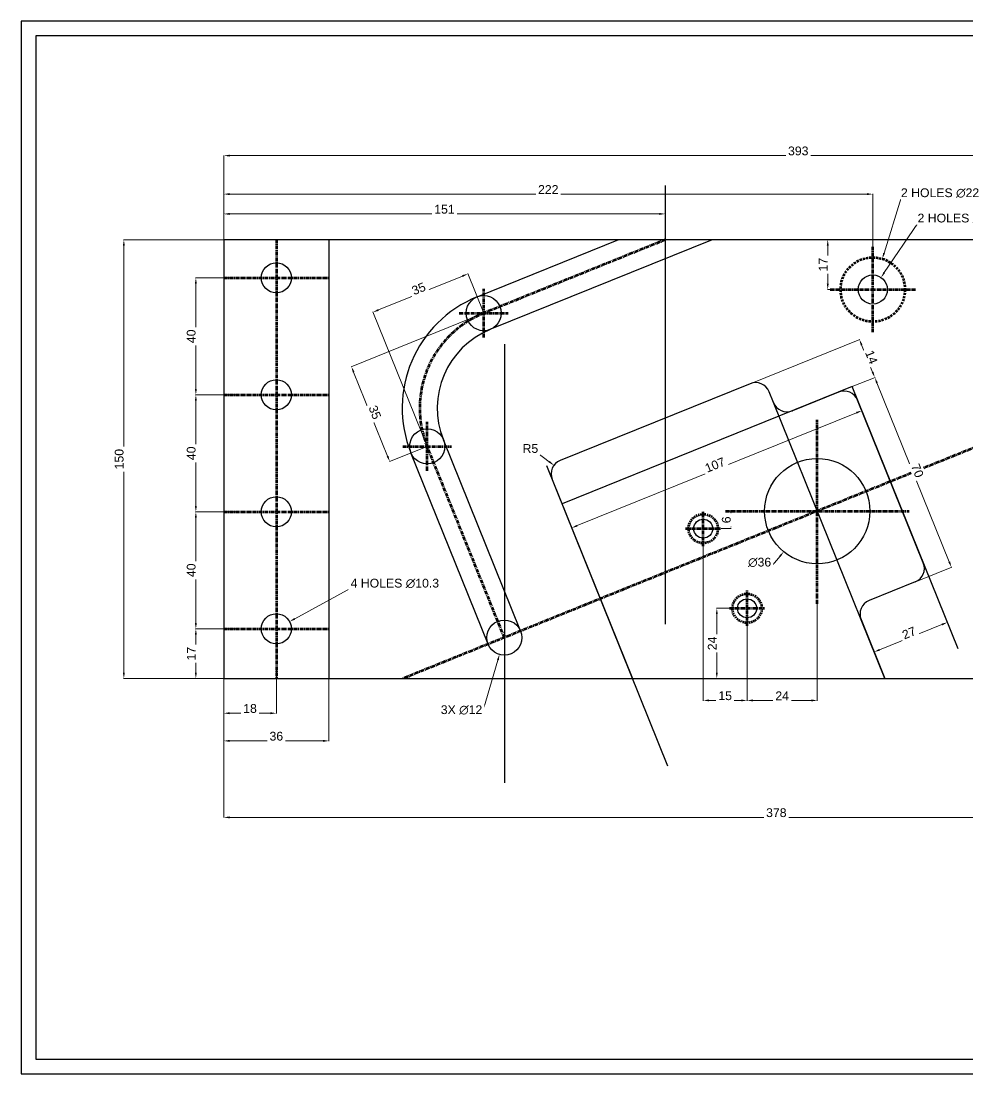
# Model space of a CAD drawing. Header units: millimetres. Extents: x -69 to 541, y -135 to 225.
# Drawn here: x -69.3 to 254.5, y -135.2 to 224.8 of the extents above; entities that cross this region are included whole.
import ezdxf

# ---------------------------------------------------------------- set-up
doc = ezdxf.new("R2010")
doc.units = ezdxf.units.MM
doc.header["$MEASUREMENT"] = 0
doc.linetypes.add('CENTER', pattern=[2, 1.25, -0.25, 0.25, -0.25])
doc.linetypes.add('HIDDEN', pattern=[0.375, 0.25, -0.125])
for name, color, linetype, lineweight in [('AM_5', 3, 'Continuous', 15), ('centerline', 1, 'CENTER', 100), ('hidden line', 4, 'HIDDEN', 200)]:
    doc.layers.add(name, color=color, linetype=linetype, lineweight=lineweight)
doc.layers.add('Reference line', color=52, linetype='Continuous')
doc.layers.add('TEXT', color=254, linetype='Continuous')
doc.styles.get("Standard").update_dxf_attribs({"font": 'arial.ttf'})
doc.dimstyles.new('AM_ANSI$0', dxfattribs={"dimtxt": 3, "dimasz": 2, "dimexe": 0.1, "dimexo": 0.05, "dimgap": 0.06, "dimtad": 1, "dimtoh": 1, "dimdec": 3, "dimzin": 9, "dimdsep": 46, "dimtxsty": 'Standard', "dimcen": 0, "dimclrd": 256, "dimclre": 256, "dimclrt": 256, "dimadec": 0, "dimazin": 2, "dimtp": 0.1, "dimtm": 0.1, "dimtfac": 0.71, "dimtdec": 3, "dimtofl": 0, "dimtmove": 0, "dimatfit": 3, "dimfxl": 1, "dimtfill": 1, "dimtolj": 1, "dimtzin": 7, "dimlwd": -1, "dimlwe": -1, "dimarcsym": 1})
doc.dimstyles.new('AM_ANSI$3', dxfattribs={"dimtxt": 3, "dimasz": 2, "dimexe": 0.1, "dimexo": 0.05, "dimgap": 0.06, "dimtad": 1, "dimtoh": 1, "dimdec": 3, "dimzin": 9, "dimdsep": 46, "dimtxsty": 'Standard', "dimcen": 0, "dimclrd": 256, "dimclre": 256, "dimclrt": 256, "dimadec": 0, "dimazin": 2, "dimtp": 0.1, "dimtm": 0.1, "dimtfac": 0.71, "dimtdec": 3, "dimtofl": 0, "dimtmove": 0, "dimatfit": 0, "dimfxl": 1, "dimtfill": 1, "dimtolj": 1, "dimtzin": 7, "dimlwd": -1, "dimlwe": -1, "dimarcsym": 1})
doc.dimstyles.new('AM_ANSI$4', dxfattribs={"dimtxt": 3, "dimasz": 2, "dimexe": 0.1, "dimexo": 0.05, "dimgap": 0.06, "dimtad": 1, "dimtoh": 1, "dimdec": 3, "dimzin": 9, "dimdsep": 46, "dimtxsty": 'Standard', "dimcen": 0, "dimclrd": 256, "dimclre": 256, "dimclrt": 256, "dimadec": 0, "dimazin": 2, "dimtp": 0.1, "dimtm": 0.1, "dimtfac": 0.71, "dimtdec": 3, "dimtofl": 0, "dimtmove": 0, "dimatfit": 0, "dimfxl": 1, "dimtfill": 1, "dimtolj": 1, "dimtzin": 7, "dimlwd": -1, "dimlwe": -1, "dimarcsym": 1})

# ---------------------------------------------------------------- blocks, each defined once
blk = doc.blocks.new('*D4')
at = {"layer": 'AM_5', "transparency": 16777216}
for p, q in [((-0.05, 150), (-34.25, 150)), ((-34.15, 148), (-34.15, 2)), ((-0.05, 0), (-34.25, 0))]:
    blk.add_line(p, q, dxfattribs=at)
for points in [[(-34.48, 148), (-33.81, 148), (-34.15, 150)], [(-34.48, 2), (-33.81, 2), (-34.15, 0)]]:
    blk.add_solid(points, dxfattribs=at)
at = {"layer": 'Defpoints', "color": 0, "transparency": 16777216}
for p in [(0, 150), (0, 0), (-34.15, 0)]:
    blk.add_point(p, dxfattribs=at)
at = {"layer": 'AM_5', "transparency": 16777216, "insert": (-35.74, 75), "char_height": 3, "attachment_point": 5, "rotation": 90, "bg_fill": 3, "box_fill_scale": 1.25, "bg_fill_color": 256, "bg_fill_true_color": 13158600, "bg_fill_transparency": 0}
blk.add_mtext('\\A1;150', dxfattribs=at)
blk = doc.blocks.new('*D5')
at = {"layer": 'AM_5', "transparency": 16777216}
for p, q in [((0, -0.05), (0, -47.58)), ((378, -0.05), (378, -47.58)), ((2, -47.48), (376, -47.48))]:
    blk.add_line(p, q, dxfattribs=at)
for points in [[(2, -47.15), (2, -47.82), (0, -47.48)], [(376, -47.15), (376, -47.82), (378, -47.48)]]:
    blk.add_solid(points, dxfattribs=at)
at = {"layer": 'Defpoints', "color": 0, "transparency": 16777216}
for p in [(0, 0), (378, 0), (378, -47.48)]:
    blk.add_point(p, dxfattribs=at)
at = {"layer": 'AM_5', "transparency": 16777216, "insert": (189, -45.89), "char_height": 3, "attachment_point": 5, "bg_fill": 3, "box_fill_scale": 1.25, "bg_fill_color": 256, "bg_fill_true_color": 13158600, "bg_fill_transparency": 0}
blk.add_mtext('\\A1;378', dxfattribs=at)
blk = doc.blocks.new('*D6')
at = {"layer": 'AM_5', "transparency": 16777216}
for p, q in [((203, 25.53), (203, -7.6)), ((179, 17.91), (179, -7.6)), ((201, -7.5), (181, -7.5))]:
    blk.add_line(p, q, dxfattribs=at)
for points in [[(181, -7.16), (181, -7.83), (179, -7.5)], [(201, -7.16), (201, -7.83), (203, -7.5)]]:
    blk.add_solid(points, dxfattribs=at)
at = {"layer": 'Defpoints', "color": 0, "transparency": 16777216}
for p in [(203, 25.58), (179, 17.96), (179, -7.5)]:
    blk.add_point(p, dxfattribs=at)
at = {"layer": 'AM_5', "transparency": 16777216, "insert": (191, -5.93), "char_height": 3, "attachment_point": 5, "bg_fill": 3, "box_fill_scale": 1.25, "bg_fill_color": 256, "bg_fill_true_color": 13158600, "bg_fill_transparency": 0}
blk.add_mtext('\\A1;24', dxfattribs=at)
blk = doc.blocks.new('*D7')
at = {"layer": 'AM_5', "transparency": 16777216}
for p, q in [((164, 45.15), (164, -7.6)), ((179, 23.95), (179, -7.6)), ((177, -7.5), (166, -7.5))]:
    blk.add_line(p, q, dxfattribs=at)
for points in [[(166, -7.16), (166, -7.83), (164, -7.5)], [(177, -7.16), (177, -7.83), (179, -7.5)]]:
    blk.add_solid(points, dxfattribs=at)
at = {"layer": 'Defpoints', "color": 0, "transparency": 16777216}
for p in [(164, 45.2), (179, 24), (164, -7.5)]:
    blk.add_point(p, dxfattribs=at)
at = {"layer": 'AM_5', "transparency": 16777216, "insert": (171.5, -5.91), "char_height": 3, "attachment_point": 5, "bg_fill": 3, "box_fill_scale": 1.25, "bg_fill_color": 256, "bg_fill_true_color": 13158600, "bg_fill_transparency": 0}
blk.add_mtext('\\A1;15', dxfattribs=at)
blk = doc.blocks.new('*D8')
at = {"layer": 'AM_5', "transparency": 16777216}
for p, q in [((171.63, 57.24), (173.59, 57.24)), ((173.49, 55.24), (173.49, 53.24)), ((170.09, 51.24), (173.59, 51.24))]:
    blk.add_line(p, q, dxfattribs=at)
for points in [[(173.16, 55.24), (173.82, 55.24), (173.49, 57.24)], [(173.16, 53.24), (173.82, 53.24), (173.49, 51.24)]]:
    blk.add_solid(points, dxfattribs=at)
at = {"layer": 'AM_5', "transparency": 16777216, "insert": (171.9, 54.24), "char_height": 3, "attachment_point": 5, "rotation": 90, "bg_fill": 3, "box_fill_scale": 1.25, "bg_fill_color": 256, "bg_fill_true_color": 13158600, "bg_fill_transparency": 0}
blk.add_mtext('\\A1;6', dxfattribs=at)
at = {"layer": 'Defpoints', "color": 0, "transparency": 16777216}
for p in [(171.58, 57.24), (170.04, 51.24), (173.49, 51.24)]:
    blk.add_point(p, dxfattribs=at)
blk = doc.blocks.new('*D9')
at = {"layer": 'AM_5', "transparency": 16777216}
for p, q in [((172.91, 24), (168.55, 24)), ((168.65, 2), (168.65, 22)), ((168.49, 0), (168.75, 0))]:
    blk.add_line(p, q, dxfattribs=at)
for points in [[(168.32, 22), (168.98, 22), (168.65, 24)], [(168.32, 2), (168.98, 2), (168.65, 0)]]:
    blk.add_solid(points, dxfattribs=at)
at = {"layer": 'Defpoints', "color": 0, "transparency": 16777216}
for p in [(168.65, 24), (172.96, 24), (168.44, 0)]:
    blk.add_point(p, dxfattribs=at)
at = {"layer": 'AM_5', "transparency": 16777216, "insert": (167.08, 12), "char_height": 3, "attachment_point": 5, "rotation": 90, "bg_fill": 3, "box_fill_scale": 1.25, "bg_fill_color": 256, "bg_fill_true_color": 13158600, "bg_fill_transparency": 0}
blk.add_mtext('\\A1;24', dxfattribs=at)
blk = doc.blocks.new('*D10')
at = {"layer": 'AM_5', "transparency": 16777216}
for p, q in [((3.16, 17), (-9.62, 17)), ((-9.52, 2), (-9.52, 15)), ((-0.05, 0), (-9.62, 0))]:
    blk.add_line(p, q, dxfattribs=at)
for points in [[(-9.86, 15), (-9.19, 15), (-9.52, 17)], [(-9.86, 2), (-9.19, 2), (-9.52, 0)]]:
    blk.add_solid(points, dxfattribs=at)
at = {"layer": 'Defpoints', "color": 0, "transparency": 16777216}
for p in [(-9.52, 17), (3.21, 17), (0, 0)]:
    blk.add_point(p, dxfattribs=at)
at = {"layer": 'AM_5', "transparency": 16777216, "insert": (-11.09, 8.5), "char_height": 3, "attachment_point": 5, "rotation": 90, "bg_fill": 3, "box_fill_scale": 1.25, "bg_fill_color": 256, "bg_fill_true_color": 13158600, "bg_fill_transparency": 0}
blk.add_mtext('\\A1;17', dxfattribs=at)
blk = doc.blocks.new('*D11')
at = {"layer": 'AM_5', "transparency": 16777216}
for p, q in [((3.92, 57), (-9.62, 57)), ((-9.52, 19), (-9.52, 55)), ((3.92, 17), (-9.62, 17))]:
    blk.add_line(p, q, dxfattribs=at)
for points in [[(-9.86, 55), (-9.19, 55), (-9.52, 57)], [(-9.86, 19), (-9.19, 19), (-9.52, 17)]]:
    blk.add_solid(points, dxfattribs=at)
at = {"layer": 'Defpoints', "color": 0, "transparency": 16777216}
for p in [(-9.52, 57), (3.97, 57), (3.97, 17)]:
    blk.add_point(p, dxfattribs=at)
at = {"layer": 'AM_5', "transparency": 16777216, "insert": (-11.12, 37), "char_height": 3, "attachment_point": 5, "rotation": 90, "bg_fill": 3, "box_fill_scale": 1.25, "bg_fill_color": 256, "bg_fill_true_color": 13158600, "bg_fill_transparency": 0}
blk.add_mtext('\\A1;40', dxfattribs=at)
blk = doc.blocks.new('*D12')
at = {"layer": 'AM_5', "transparency": 16777216}
for p, q in [((5.02, 97), (-9.62, 97)), ((-9.52, 59), (-9.52, 95)), ((5.02, 57), (-9.62, 57))]:
    blk.add_line(p, q, dxfattribs=at)
for points in [[(-9.86, 95), (-9.19, 95), (-9.52, 97)], [(-9.86, 59), (-9.19, 59), (-9.52, 57)]]:
    blk.add_solid(points, dxfattribs=at)
at = {"layer": 'Defpoints', "color": 0, "transparency": 16777216}
for p in [(-9.52, 97), (5.07, 97), (5.07, 57)]:
    blk.add_point(p, dxfattribs=at)
at = {"layer": 'AM_5', "transparency": 16777216, "insert": (-11.12, 77), "char_height": 3, "attachment_point": 5, "rotation": 90, "bg_fill": 3, "box_fill_scale": 1.25, "bg_fill_color": 256, "bg_fill_true_color": 13158600, "bg_fill_transparency": 0}
blk.add_mtext('\\A1;40', dxfattribs=at)
blk = doc.blocks.new('*D13')
at = {"layer": 'AM_5', "transparency": 16777216}
for p, q in [((3.22, 137), (-9.62, 137)), ((-9.52, 99), (-9.52, 135)), ((3.22, 97), (-9.62, 97))]:
    blk.add_line(p, q, dxfattribs=at)
for points in [[(-9.86, 135), (-9.19, 135), (-9.52, 137)], [(-9.86, 99), (-9.19, 99), (-9.52, 97)]]:
    blk.add_solid(points, dxfattribs=at)
at = {"layer": 'Defpoints', "color": 0, "transparency": 16777216}
for p in [(-9.52, 137), (3.27, 137), (3.27, 97)]:
    blk.add_point(p, dxfattribs=at)
at = {"layer": 'AM_5', "transparency": 16777216, "insert": (-11.12, 117), "char_height": 3, "attachment_point": 5, "rotation": 90, "bg_fill": 3, "box_fill_scale": 1.25, "bg_fill_color": 256, "bg_fill_true_color": 13158600, "bg_fill_transparency": 0}
blk.add_mtext('\\A1;40', dxfattribs=at)
blk = doc.blocks.new('*D14')
at = {"layer": 'AM_5', "transparency": 16777216}
for p, q in [((18, 3.67), (18, -11.97)), ((0, -0.05), (0, -11.97)), ((2, -11.87), (16, -11.87))]:
    blk.add_line(p, q, dxfattribs=at)
for points in [[(2, -11.53), (2, -12.2), (0, -11.87)], [(16, -11.53), (16, -12.2), (18, -11.87)]]:
    blk.add_solid(points, dxfattribs=at)
at = {"layer": 'Defpoints', "color": 0, "transparency": 16777216}
for p in [(18, 3.72), (0, 0), (18, -11.87)]:
    blk.add_point(p, dxfattribs=at)
at = {"layer": 'AM_5', "transparency": 16777216, "insert": (9, -10.27), "char_height": 3, "attachment_point": 5, "bg_fill": 3, "box_fill_scale": 1.25, "bg_fill_color": 256, "bg_fill_true_color": 13158600, "bg_fill_transparency": 0}
blk.add_mtext('\\A1;18', dxfattribs=at)
blk = doc.blocks.new('*D15')
at = {"layer": 'AM_5', "transparency": 16777216}
for p, q in [((0, -0.05), (0, -21.43)), ((36, -0.05), (36, -21.43)), ((2, -21.33), (34, -21.33))]:
    blk.add_line(p, q, dxfattribs=at)
for points in [[(2, -21), (2, -21.67), (0, -21.33)], [(34, -21), (34, -21.67), (36, -21.33)]]:
    blk.add_solid(points, dxfattribs=at)
at = {"layer": 'Defpoints', "color": 0, "transparency": 16777216}
for p in [(0, 0), (36, 0), (36, -21.33)]:
    blk.add_point(p, dxfattribs=at)
at = {"layer": 'AM_5', "transparency": 16777216, "insert": (18, -19.74), "char_height": 3, "attachment_point": 5, "bg_fill": 3, "box_fill_scale": 1.25, "bg_fill_color": 256, "bg_fill_true_color": 13158600, "bg_fill_transparency": 0}
blk.add_mtext('\\A1;36', dxfattribs=at)
blk = doc.blocks.new('*D16')
at = {"layer": 'AM_5', "transparency": 16777216}
for p, q in [((0, 150.05), (0, 178.88)), ((2, 178.78), (391, 178.78)), ((393, 150.05), (393, 178.88))]:
    blk.add_line(p, q, dxfattribs=at)
for points in [[(2, 179.11), (2, 178.45), (0, 178.78)], [(391, 179.11), (391, 178.45), (393, 178.78)]]:
    blk.add_solid(points, dxfattribs=at)
at = {"layer": 'Defpoints', "color": 0, "transparency": 16777216}
for p in [(393, 178.78), (0, 150), (393, 150)]:
    blk.add_point(p, dxfattribs=at)
at = {"layer": 'AM_5', "transparency": 16777216, "insert": (196.5, 180.37), "char_height": 3, "attachment_point": 5, "bg_fill": 3, "box_fill_scale": 1.25, "bg_fill_color": 256, "bg_fill_true_color": 13158600, "bg_fill_transparency": 0}
blk.add_mtext('\\A1;393', dxfattribs=at)
blk = doc.blocks.new('*D17')
at = {"layer": 'AM_5', "transparency": 16777216}
for p, q in [((0, 150.05), (0, 158.95)), ((2, 158.85), (149, 158.85)), ((151, 150.05), (151, 158.95))]:
    blk.add_line(p, q, dxfattribs=at)
for points in [[(2, 159.18), (2, 158.51), (0, 158.85)], [(149, 159.18), (149, 158.51), (151, 158.85)]]:
    blk.add_solid(points, dxfattribs=at)
at = {"layer": 'Defpoints', "color": 0, "transparency": 16777216}
for p in [(151, 158.85), (0, 150), (151, 150)]:
    blk.add_point(p, dxfattribs=at)
at = {"layer": 'AM_5', "transparency": 16777216, "insert": (75.5, 160.44), "char_height": 3, "attachment_point": 5, "bg_fill": 3, "box_fill_scale": 1.25, "bg_fill_color": 256, "bg_fill_true_color": 13158600, "bg_fill_transparency": 0}
blk.add_mtext('\\A1;151', dxfattribs=at)
blk = doc.blocks.new('*D18')
at = {"layer": 'AM_5', "transparency": 16777216}
for p, q in [((0, 150.05), (0, 165.72)), ((220, 165.62), (2, 165.62)), ((222, 147.61), (222, 165.72))]:
    blk.add_line(p, q, dxfattribs=at)
for points in [[(2, 165.96), (2, 165.29), (0, 165.62)], [(220, 165.96), (220, 165.29), (222, 165.62)]]:
    blk.add_solid(points, dxfattribs=at)
at = {"layer": 'Defpoints', "color": 0, "transparency": 16777216}
for p in [(0, 165.62), (0, 150), (222, 147.56)]:
    blk.add_point(p, dxfattribs=at)
at = {"layer": 'AM_5', "transparency": 16777216, "insert": (111, 167.19), "char_height": 3, "attachment_point": 5, "bg_fill": 3, "box_fill_scale": 1.25, "bg_fill_color": 256, "bg_fill_true_color": 13158600, "bg_fill_transparency": 0}
blk.add_mtext('\\A1;222', dxfattribs=at)
blk = doc.blocks.new('*D19')
at = {"layer": 'AM_5', "transparency": 16777216}
for p, q in [((207.39, 150), (206.48, 150)), ((206.58, 135), (206.58, 148)), ((207.39, 133), (206.48, 133))]:
    blk.add_line(p, q, dxfattribs=at)
for points in [[(206.25, 148), (206.92, 148), (206.58, 150)], [(206.25, 135), (206.92, 135), (206.58, 133)]]:
    blk.add_solid(points, dxfattribs=at)
at = {"layer": 'Defpoints', "color": 0, "transparency": 16777216}
for p in [(206.58, 150), (207.44, 150), (207.44, 133)]:
    blk.add_point(p, dxfattribs=at)
at = {"layer": 'AM_5', "transparency": 16777216, "insert": (205.02, 141.5), "char_height": 3, "attachment_point": 5, "rotation": 90, "bg_fill": 3, "box_fill_scale": 1.25, "bg_fill_color": 256, "bg_fill_true_color": 13158600, "bg_fill_transparency": 0}
blk.add_mtext('\\A1;17', dxfattribs=at)
blk = doc.blocks.new('*D30')
at = {"layer": 'AM_5', "transparency": 16777216}
for p, q in [((52.91, 126), (81.65, 137.61)), ((88.92, 124.97), (83.47, 138.45)), ((69.58, 79.41), (51.02, 125.34))]:
    blk.add_line(p, q, dxfattribs=at)
for points in [[(81.53, 137.92), (81.78, 137.3), (83.51, 138.36)], [(52.78, 126.31), (53.03, 125.69), (51.05, 125.25)]]:
    blk.add_solid(points, dxfattribs=at)
at = {"layer": 'Defpoints', "color": 0, "transparency": 16777216}
for p in [(83.51, 138.36), (88.93, 124.92), (69.59, 79.36)]:
    blk.add_point(p, dxfattribs=at)
at = {"layer": 'AM_5', "transparency": 16777216, "insert": (66.68, 133.28), "char_height": 3, "attachment_point": 5, "rotation": 22, "bg_fill": 3, "box_fill_scale": 1.25, "bg_fill_color": 256, "bg_fill_true_color": 13158600, "bg_fill_transparency": 0}
blk.add_mtext('\\A1;35', dxfattribs=at)
blk = doc.blocks.new('*D31')
at = {"layer": 'AM_5', "transparency": 16777216}
for p, q in [((88.89, 124.91), (43.58, 106.6)), ((44.43, 104.78), (56.04, 76.04)), ((69.55, 79.34), (56.7, 74.15))]:
    blk.add_line(p, q, dxfattribs=at)
for points in [[(44.74, 104.91), (44.12, 104.66), (43.68, 106.64)], [(56.35, 76.17), (55.73, 75.92), (56.79, 74.19)]]:
    blk.add_solid(points, dxfattribs=at)
at = {"layer": 'Defpoints', "color": 0, "transparency": 16777216}
for p in [(88.93, 124.92), (69.59, 79.36), (56.79, 74.19)]:
    blk.add_point(p, dxfattribs=at)
at = {"layer": 'AM_5', "transparency": 16777216, "insert": (51.71, 91.01), "char_height": 3, "attachment_point": 5, "rotation": 292, "bg_fill": 3, "box_fill_scale": 1.25, "bg_fill_color": 256, "bg_fill_true_color": 13158600, "bg_fill_transparency": 0}
blk.add_mtext('\\A1;35', dxfattribs=at)
blk = doc.blocks.new('*D32')
at = {"layer": 'AM_5', "transparency": 16777216}
for p, q in [((120.89, 52.26), (216.39, 90.84)), ((218.91, 89.93), (218.2, 91.68)), ((120.57, 47.69), (118.99, 51.6))]:
    blk.add_line(p, q, dxfattribs=at)
for points in [[(216.26, 91.15), (216.51, 90.53), (218.24, 91.59)], [(120.76, 52.56), (121.01, 51.95), (119.03, 51.51)]]:
    blk.add_solid(points, dxfattribs=at)
at = {"layer": 'Defpoints', "color": 0, "transparency": 16777216}
for p in [(218.24, 91.59), (218.93, 89.88), (120.59, 47.65)]:
    blk.add_point(p, dxfattribs=at)
at = {"layer": 'AM_5', "transparency": 16777216, "insert": (168.04, 73.02), "char_height": 3, "attachment_point": 5, "rotation": 22, "bg_fill": 3, "box_fill_scale": 1.25, "bg_fill_color": 256, "bg_fill_true_color": 13158600, "bg_fill_transparency": 0}
blk.add_mtext('\\A1;107', dxfattribs=at)
blk = doc.blocks.new('*D33')
at = {"layer": 'AM_5', "transparency": 16777216}
for p, q in [((180.05, 100.81), (217.51, 115.95)), ((221.92, 104.78), (218.17, 114.06)), ((214.97, 99.82), (222.76, 102.97))]:
    blk.add_line(p, q, dxfattribs=at)
for points in [[(218.48, 114.18), (217.86, 113.93), (217.42, 115.91)], [(222.22, 104.91), (221.61, 104.66), (222.67, 102.93)]]:
    blk.add_solid(points, dxfattribs=at)
at = {"layer": 'Defpoints', "color": 0, "transparency": 16777216}
for p in [(217.42, 115.91), (180.01, 100.79), (214.92, 99.8)]:
    blk.add_point(p, dxfattribs=at)
at = {"layer": 'AM_5', "transparency": 16777216, "insert": (221.54, 109.89), "char_height": 3, "attachment_point": 5, "rotation": 292, "bg_fill": 3, "box_fill_scale": 1.25, "bg_fill_color": 256, "bg_fill_true_color": 13158600, "bg_fill_transparency": 0}
blk.add_mtext('\\A1;14', dxfattribs=at)
blk = doc.blocks.new('*D34')
at = {"layer": 'AM_5', "transparency": 16777216}
for p, q in [((214.97, 99.82), (222.76, 102.97)), ((223.41, 101.07), (248.14, 39.88)), ((233.48, 31.8), (248.98, 38.06))]:
    blk.add_line(p, q, dxfattribs=at)
for points in [[(223.72, 101.2), (223.11, 100.95), (222.67, 102.93)], [(248.45, 40.01), (247.83, 39.76), (248.89, 38.03)]]:
    blk.add_solid(points, dxfattribs=at)
at = {"layer": 'Defpoints', "color": 0, "transparency": 16777216}
for p in [(214.92, 99.8), (248.89, 38.03), (233.44, 31.78)]:
    blk.add_point(p, dxfattribs=at)
at = {"layer": 'AM_5', "transparency": 16777216, "insert": (237.25, 71.07), "char_height": 3, "attachment_point": 5, "rotation": 292, "bg_fill": 3, "box_fill_scale": 1.25, "bg_fill_color": 256, "bg_fill_true_color": 13158600, "bg_fill_transparency": 0}
blk.add_mtext('\\A1;70', dxfattribs=at)
blk = doc.blocks.new('*D35')
at = {"layer": 'AM_5', "transparency": 16777216}
for p, q in [((224.31, 9.83), (245.64, 18.44)), ((247.11, 20.14), (247.53, 19.1)), ((222.07, 10.03), (222.49, 8.98))]:
    blk.add_line(p, q, dxfattribs=at)
for points in [[(245.51, 18.75), (245.76, 18.13), (247.49, 19.19)], [(224.19, 10.13), (224.44, 9.52), (222.46, 9.08)]]:
    blk.add_solid(points, dxfattribs=at)
at = {"layer": 'Defpoints', "color": 0, "transparency": 16777216}
for p in [(247.09, 20.19), (247.49, 19.19), (222.05, 10.07)]:
    blk.add_point(p, dxfattribs=at)
at = {"layer": 'AM_5', "transparency": 16777216, "insert": (234.39, 15.59), "char_height": 3, "attachment_point": 5, "rotation": 22, "bg_fill": 3, "box_fill_scale": 1.25, "bg_fill_color": 256, "bg_fill_true_color": 13158600, "bg_fill_transparency": 0}
blk.add_mtext('\\A1;27', dxfattribs=at)
blk = doc.blocks.new('*D36')
at = {"layer": 'AM_5', "transparency": 16777216}
for p, q in [((107.38, 77.04), (102.46, 77.04)), ((111.35, 74.1), (107.38, 77.04))]:
    blk.add_line(p, q, dxfattribs=at)
blk.add_solid([(111.55, 74.37), (111.15, 73.83), (112.96, 72.91)], dxfattribs=at)
at = {"layer": 'Defpoints', "color": 0, "transparency": 16777216}
for p in [(112.96, 72.91), (116.98, 69.94)]:
    blk.add_point(p, dxfattribs=at)
at = {"layer": 'AM_5', "transparency": 16777216, "insert": (104.89, 78.62), "char_height": 3, "attachment_point": 5, "bg_fill": 3, "box_fill_scale": 1.25, "bg_fill_color": 256, "bg_fill_true_color": 13158600, "bg_fill_transparency": 0}
blk.add_mtext('\\A1;R5', dxfattribs=at)
blk = doc.blocks.new('*D40')
at = {"layer": 'AM_5', "transparency": 16777216}
for p, q in [((190.26, 41.82), (187.13, 38.03)), ((187.13, 38.03), (179.51, 38.03))]:
    blk.add_line(p, q, dxfattribs=at)
blk.add_solid([(190, 42.03), (190.52, 41.61), (191.53, 43.36)], dxfattribs=at)
at = {"layer": 'Defpoints', "color": 0, "transparency": 16777216}
for p in [(214.47, 71.11), (191.53, 43.36)]:
    blk.add_point(p, dxfattribs=at)
at = {"layer": 'AM_5', "transparency": 16777216, "insert": (183.29, 39.7), "char_height": 3, "attachment_point": 5, "bg_fill": 3, "box_fill_scale": 1.25, "bg_fill_color": 256, "bg_fill_true_color": 13158600, "bg_fill_transparency": 0}
blk.add_mtext('\\A1;∅36', dxfattribs=at)
blk = doc.blocks.new('*D41')
at = {"layer": 'AM_5', "transparency": 16777216}
for p, q in [((24.28, 20.42), (43.45, 30.84)), ((43.45, 30.84), (73.55, 30.84))]:
    blk.add_line(p, q, dxfattribs=at)
blk.add_solid([(24.12, 20.71), (24.44, 20.12), (22.52, 19.46)], dxfattribs=at)
at = {"layer": 'Defpoints', "color": 0, "transparency": 16777216}
for p in [(22.52, 19.46), (13.48, 14.54)]:
    blk.add_point(p, dxfattribs=at)
at = {"layer": 'AM_5', "transparency": 16777216, "insert": (58.53, 32.51), "char_height": 3, "attachment_point": 5, "bg_fill": 3, "box_fill_scale": 1.25, "bg_fill_color": 256, "bg_fill_true_color": 13158600, "bg_fill_transparency": 0}
blk.add_mtext('\\A1;4 HOLES ∅10.3', dxfattribs=at)
blk = doc.blocks.new('*D42')
at = {"layer": 'AM_5', "transparency": 16777216}
for p, q in [((93.77, 6.32), (88.31, -12.43)), ((88.31, -12.43), (74.43, -12.43))]:
    blk.add_line(p, q, dxfattribs=at)
blk.add_solid([(93.45, 6.42), (94.09, 6.23), (94.32, 8.24)], dxfattribs=at)
at = {"layer": 'Defpoints', "color": 0, "transparency": 16777216}
for p in [(97.68, 19.77), (94.32, 8.24)]:
    blk.add_point(p, dxfattribs=at)
at = {"layer": 'AM_5', "transparency": 16777216, "insert": (81.34, -10.76), "char_height": 3, "attachment_point": 5, "bg_fill": 3, "box_fill_scale": 1.25, "bg_fill_color": 256, "bg_fill_true_color": 13158600, "bg_fill_transparency": 0}
blk.add_mtext('\\A1;3X ∅12', dxfattribs=at)
blk = doc.blocks.new('*D43')
at = {"layer": 'AM_5', "transparency": 16777216}
for p, q in [((225.85, 145.42), (231.71, 164.32)), ((231.71, 164.32), (258.22, 164.32))]:
    blk.add_line(p, q, dxfattribs=at)
blk.add_solid([(225.53, 145.52), (226.17, 145.32), (225.26, 143.51)], dxfattribs=at)
at = {"layer": 'Defpoints', "color": 0, "transparency": 16777216}
for p in [(225.26, 143.51), (218.74, 122.49)]:
    blk.add_point(p, dxfattribs=at)
at = {"layer": 'AM_5', "transparency": 16777216, "insert": (245, 165.99), "char_height": 3, "attachment_point": 5, "bg_fill": 3, "box_fill_scale": 1.25, "bg_fill_color": 256, "bg_fill_true_color": 13158600, "bg_fill_transparency": 0}
blk.add_mtext('\\A1;2 HOLES ∅22', dxfattribs=at)
blk = doc.blocks.new('*D44')
at = {"layer": 'AM_5', "transparency": 16777216}
for p, q in [((225.93, 138.79), (237.39, 155.66)), ((237.39, 155.66), (263.92, 155.66))]:
    blk.add_line(p, q, dxfattribs=at)
blk.add_solid([(225.66, 138.98), (226.21, 138.6), (224.81, 137.14)], dxfattribs=at)
at = {"layer": 'Defpoints', "color": 0, "transparency": 16777216}
for p in [(224.81, 137.14), (219.19, 128.86)]:
    blk.add_point(p, dxfattribs=at)
at = {"layer": 'AM_5', "transparency": 16777216, "insert": (250.69, 157.34), "char_height": 3, "attachment_point": 5, "bg_fill": 3, "box_fill_scale": 1.25, "bg_fill_color": 256, "bg_fill_true_color": 13158600, "bg_fill_transparency": 0}
blk.add_mtext('\\A1;2 HOLES ∅10', dxfattribs=at)

msp = doc.modelspace()

# ---------------------------------------------------------------- linework, layer by layer
for p, q in [((393, 150), (0, 150)), ((0, 150), (0, 0)), ((36, 150), (36, 0)), ((134.9832, 150), (86.5615, 130.4364)), ((167.0168, 150), (91.0568, 119.3102)), ((180.0084, 100.794), (115.1055, 74.5715)), ((188.0157, 94.3224), (186.5173, 98.0311)), ((210.2868, 97.9278), (194.5247, 91.5595)), ((239.2722, 39.5339), (216.7958, 95.1649)), ((101.5631, 16.2519), (75.1572, 81.6088)), ((90.4369, 11.7566), (64.031, 77.1135)), ((112.3426, 68.0626), (139.8417, 0)), ((236.5093, 33.0249), (220.7472, 26.6566)), ((217.9843, 20.1477), (226.1244, 0)), ((0, 0), (378, 0))]:
    msp.add_line(p, q)
for centre, radius in [((18, 137), 5.15), ((222, 133), 5), ((88.9343, 124.9238), 6), ((18, 97), 5.15), ((69.5941, 79.3612), 6), ((203, 57.235), 18), ((18, 57), 5.15), ((164, 51.235), 3.25), ((179, 24), 3.25), ((18, 17), 5.15), ((96, 14.0042), 6)]:
    msp.add_circle(centre, radius)
for centre, radius, start, end in [((102.0455, 92.4724), 41, 112, 202), ((102.0455, 92.4724), 29, 112, 202), ((181.8814, 96.1581), 5, 22, 112), ((212.1598, 93.2919), 5, 22, 112), ((192.6517, 96.1954), 5, 202, 292), ((116.9785, 69.9356), 5, 112, 202), ((234.6362, 37.6608), 5, 292, 22), ((222.6202, 22.0207), 5, 112, 202)]:
    msp.add_arc(centre, radius, start, end)
at = {"layer": 'centerline'}
for p, q in [((18, 150), (18, 0)), ((151, 150), (88.9343, 124.9238)), ((222, 118.4426), (222, 147.5574)), ((0, 137), (36, 137)), ((393, 134), (61.3384, 0)), ((88.9343, 116.5691), (88.9343, 133.2785)), ((207.4426, 133), (236.5574, 133)), ((80.5796, 124.9238), (97.289, 124.9238)), ((0, 97), (36, 97)), ((69.5941, 71.0065), (69.5941, 87.7158)), ((203, 25.581), (203, 88.419)), ((61.2394, 79.3612), (77.9488, 79.3612)), ((96, 14.0042), (69.5941, 79.3612)), ((0, 57), (36, 57)), ((164, 45.1986), (164, 57.2714)), ((171.581, 57.235), (234.419, 57.235)), ((157.9636, 51.235), (170.0364, 51.235)), ((179, 17.9636), (179, 30.0364)), ((172.9636, 24), (185.0364, 24)), ((0, 17), (36, 17))]:
    msp.add_line(p, q, dxfattribs=at)
msp.add_arc((102.0455, 92.4724), 35, 112, 202, dxfattribs=at)
at = {"layer": 'hidden line', "ltscale": 3}
msp.add_circle((222, 133), 11, dxfattribs=at)
at = {"layer": 'hidden line', "ltscale": 2}
for centre in [(164, 51.235), (179, 24)]:
    msp.add_circle(centre, 5, dxfattribs=at)
at = {"layer": 'Reference line'}
for p, q in [((151, 168.565), (151, 18.565)), ((96, 114.3018), (96, -35.6982)), ((214.9227, 99.8008), (115.7141, 59.7179)), ((251.1584, 10.1144), (214.9227, 99.8008)), ((226.1244, 0), (188.0157, 94.3224)), ((151.9497, -29.9685), (110.4696, 72.6985))]:
    msp.add_line(p, q, dxfattribs=at)

# ---------------------------------------------------------------- next in the draw order: dimensions: what is measured, and where the dimension line sits
at = {"layer": 'AM_5'}
for base, p1, p2, angle, picture, middle in [((-34.1477, 0), (0, 150), (0, 0), 90, '*D4', (-35.7394, 75)), ((83.5054, 138.3608), (69.5941, 79.3612), (88.9343, 124.9238), 22, '*D30', (66.683, 133.2819))]:
    dim = msp.add_linear_dim(base=base, p1=p1, p2=p2, angle=angle, dimstyle='AM_ANSI$0', override={"dimpost": ''}, dxfattribs=at)
    dim.commit()
    dim.dimension.update_dxf_attribs({"geometry": picture, "text_midpoint": middle})
dim = msp.add_linear_dim(base=(217.4206, 115.9095), p1=(214.9227, 99.8008), p2=(180.0084, 100.794), angle=112, dimstyle='AM_ANSI$0', dxfattribs=at)
dim.commit()
dim.dimension.update_dxf_attribs({"geometry": '*D33', "text_midpoint": (220.0907, 109.3008), "dimtype": 160})
dim = msp.add_radius_dim(center=(116.9785, 69.9356), mpoint=(112.9595, 72.9101), dimstyle='AM_ANSI$4', dxfattribs=at)
dim.commit()
dim.dimension.update_dxf_attribs({"geometry": '*D36', "text_midpoint": (104.8902, 77.0392), "dimtype": 164})
dim = msp.add_linear_dim(base=(173.4899, 51.235), p1=(171.581, 57.235), p2=(170.0364, 51.235), angle=90, dimstyle='AM_ANSI$0', dxfattribs=at)
dim.commit()
dim.dimension.update_dxf_attribs({"geometry": '*D8', "text_midpoint": (171.8982, 54.235)})
dim = msp.add_diameter_dim_2p(p1=(13.4755, 14.54), p2=(22.5245, 19.46), text='4 HOLES <>', dimstyle='AM_ANSI$3', override={"dimpost": ''}, dxfattribs=at)
dim.commit()
dim.dimension.update_dxf_attribs({"geometry": '*D41', "text_midpoint": (58.5332, 30.8388), "dimtype": 163})
dim = msp.add_aligned_dim(p1=(222.0544, 10.0738), p2=(247.0883, 20.1882), distance=-1.0755, dimstyle='AM_ANSI$0', dxfattribs=at)
dim.commit()
dim.dimension.update_dxf_attribs({"geometry": '*D35', "text_midpoint": (234.3875, 15.586)})

# ---------------------------------------------------------------- next in the draw order: dimensions: what is measured, and where the dimension line sits
dim = msp.add_linear_dim(base=(393, 178.7792), p1=(0, 150), p2=(393, 150), dimstyle='AM_ANSI$0', dxfattribs=at)
dim.commit()
dim.dimension.update_dxf_attribs({"geometry": '*D16', "text_midpoint": (196.5, 180.3719)})
for base, p1, p2, angle, picture, middle in [((56.7886, 74.1874), (88.9343, 124.9238), (69.5941, 79.3612), 112, '*D31', (51.7098, 91.0098)), ((218.2404, 91.5893), (120.5911, 47.6469), (218.9296, 89.8835), 22, '*D32', (168.0398, 73.0237))]:
    dim = msp.add_linear_dim(base=base, p1=p1, p2=p2, angle=angle, dimstyle='AM_ANSI$0', dxfattribs=at)
    dim.commit()
    dim.dimension.update_dxf_attribs({"geometry": picture, "text_midpoint": middle})
dim = msp.add_linear_dim(base=(378, -47.4821), p1=(0, 0), p2=(378, 0), dimstyle='AM_ANSI$0', override={"dimpost": ''}, dxfattribs=at)
dim.commit()
dim.dimension.update_dxf_attribs({"geometry": '*D5', "text_midpoint": (189, -45.8894)})

# ---------------------------------------------------------------- next in the draw order: dimensions: what is measured, and where the dimension line sits
for base, p1, p2, picture, middle in [((151, 158.848), (0, 150), (151, 150), '*D17', (75.5, 160.4397)), ((179, -7.498), (203, 25.581), (179, 17.9636), '*D6', (191, -5.9318))]:
    dim = msp.add_linear_dim(base=base, p1=p1, p2=p2, dimstyle='AM_ANSI$0', dxfattribs=at)
    dim.commit()
    dim.dimension.update_dxf_attribs({"geometry": picture, "text_midpoint": middle})
dim = msp.add_linear_dim(base=(248.8876, 38.0261), p1=(214.9227, 99.8008), p2=(233.4362, 31.7833), angle=112, dimstyle='AM_ANSI$0', override={"dimpost": ''}, dxfattribs=at)
dim.commit()
dim.dimension.update_dxf_attribs({"geometry": '*D34', "text_midpoint": (237.2522, 71.0738)})
dim = msp.add_diameter_dim_2p(p1=(97.6761, 19.7653), p2=(94.3239, 8.2431), text='3X <>', dimstyle='AM_ANSI$3', override={"dimpost": ''}, dxfattribs=at)
dim.commit()
dim.dimension.update_dxf_attribs({"geometry": '*D42', "text_midpoint": (81.3406, -12.4334), "dimtype": 163})
dim = msp.add_linear_dim(base=(-9.5234, 17), p1=(0, 0), p2=(3.2091, 17), angle=90, dimstyle='AM_ANSI$0', dxfattribs=at)
dim.commit()
dim.dimension.update_dxf_attribs({"geometry": '*D10', "text_midpoint": (-11.0896, 8.5)})

# ---------------------------------------------------------------- next in the draw order: dimensions: what is measured, and where the dimension line sits
for base, p1, p2, picture, middle in [((0, 165.6222), (222, 147.5574), (0, 150), '*D18', (111, 167.1883)), ((164, -7.498), (179, 24), (164, 45.1986), '*D7', (171.5, -5.9063))]:
    dim = msp.add_linear_dim(base=base, p1=p1, p2=p2, dimstyle='AM_ANSI$0', dxfattribs=at)
    dim.commit()
    dim.dimension.update_dxf_attribs({"geometry": picture, "text_midpoint": middle})
dim = msp.add_linear_dim(base=(-9.5234, 57), p1=(3.9701, 17), p2=(3.9701, 57), angle=90, dimstyle='AM_ANSI$0', dxfattribs=at)
dim.commit()
dim.dimension.update_dxf_attribs({"geometry": '*D11', "text_midpoint": (-11.1152, 37)})
dim = msp.add_linear_dim(base=(18, -11.866), p1=(0, 0), p2=(18, 3.7215), dimstyle='AM_ANSI$0', override={"dimpost": ''}, dxfattribs=at)
dim.commit()
dim.dimension.update_dxf_attribs({"geometry": '*D14', "text_midpoint": (9, -10.2743)})

# ---------------------------------------------------------------- next in the draw order: dimensions: what is measured, and where the dimension line sits
dim = msp.add_diameter_dim_2p(p1=(218.7415, 122.4937), p2=(225.2585, 143.5063), text='2 HOLES <>', dimstyle='AM_ANSI$3', override={"dimpost": ''}, dxfattribs=at)
dim.commit()
dim.dimension.update_dxf_attribs({"geometry": '*D43', "text_midpoint": (244.9962, 164.319), "dimtype": 163})
for base, p1, p2, picture, middle in [((206.5829, 150), (207.4426, 133), (207.4426, 150), '*D19', (205.0168, 141.5)), ((-9.5234, 97), (5.0684, 57), (5.0684, 97), '*D12', (-11.1152, 77)), ((168.6489, 24), (168.4353, 0), (172.9636, 24), '*D9', (167.0827, 12))]:
    dim = msp.add_linear_dim(base=base, p1=p1, p2=p2, angle=90, dimstyle='AM_ANSI$0', dxfattribs=at)
    dim.commit()
    dim.dimension.update_dxf_attribs({"geometry": picture, "text_midpoint": middle})
dim = msp.add_diameter_dim_2p(p1=(214.4672, 71.1096), p2=(191.5328, 43.3604), dimstyle='AM_ANSI$3', override={"dimpost": ''}, dxfattribs=at)
dim.commit()
dim.dimension.update_dxf_attribs({"geometry": '*D40', "text_midpoint": (183.2869, 38.0291), "dimtype": 163})
dim = msp.add_linear_dim(base=(36, -21.334), p1=(0, 0), p2=(36, 0), dimstyle='AM_ANSI$0', dxfattribs=at)
dim.commit()
dim.dimension.update_dxf_attribs({"geometry": '*D15', "text_midpoint": (18, -19.7413)})

# ---------------------------------------------------------------- next in the draw order: dimensions: what is measured, and where the dimension line sits
dim = msp.add_diameter_dim_2p(p1=(219.1903, 128.8641), p2=(224.8097, 137.1359), text='2 HOLES <>', dimstyle='AM_ANSI$3', dxfattribs=at)
dim.commit()
dim.dimension.update_dxf_attribs({"geometry": '*D44', "text_midpoint": (250.6871, 155.6601), "dimtype": 163})
dim = msp.add_linear_dim(base=(-9.5234, 137), p1=(3.2672, 97), p2=(3.2672, 137), angle=90, dimstyle='AM_ANSI$0', dxfattribs=at)
dim.commit()
dim.dimension.update_dxf_attribs({"geometry": '*D13', "text_midpoint": (-11.1152, 117)})

# ---------------------------------------------------------------- next in the draw order: linework, layer by layer
at = {"layer": 'TEXT'}
for points in [[(-69.3104, -135.2061), (540.6896, -135.2061), (540.6896, 224.7939), (-69.3104, 224.7939)], [(-64.3104, -130.2061), (535.6896, -130.2061), (535.6896, 219.7939), (-64.3104, 219.7939)]]:
    msp.add_lwpolyline(points, close=True, dxfattribs=at)

doc.saveas('drawing.dxf')
